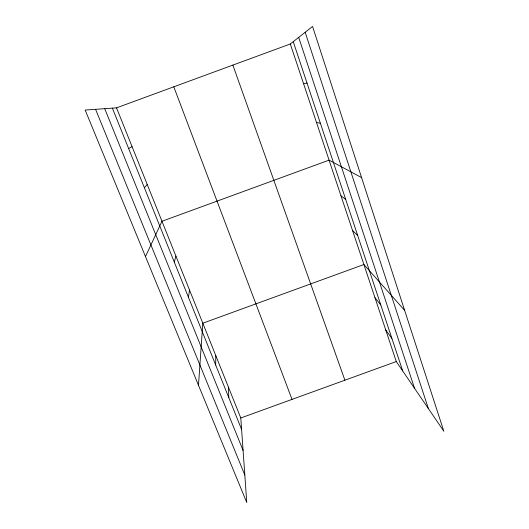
<?xml version="1.0" encoding="UTF-8"?>
<svg xmlns="http://www.w3.org/2000/svg" width="529" height="529" viewBox="0 0 529 529"><rect width="100%" height="100%" fill="white"/><g stroke="black" fill="none" stroke-linecap="round" stroke-linejoin="round"><path stroke-width="0.79" d="M215.68 365.023L215.772 355.554M198.487 385.277L202.812 323.206L363.906 264.52L404.625 310.338M188.436 297.278L189.534 290.064M174.286 262.086L175.926 256.096M145.482 256.539L161.973 221.267L329.078 160.142L361.571 177.572M144.404 187.775L147.221 184.462M290.315 43.986L312.566 26.45L443.838 431.254L396.281 361.552L290.315 43.986L116.532 107.856L85.162 110.052L246.772 502.55L240.788 417.983L116.532 107.856M128.613 148.517L132.078 146.672M240.788 417.983L396.281 361.552M303.58 83.741L307.018 83.053M316.494 122.444L320.395 123.303M340.974 195.803L345.715 199.479M352.579 230.584L357.703 235.544M374.955 297.642L380.787 304.969M385.74 329.977L391.896 338.401M95.57 109.324L244.828 475.088M104.722 108.683L243.089 450.463M112.386 108.147L241.601 429.475M173.796 86.816L292.028 399.382M232.879 65.1L344.895 380.199M293.258 41.672L402.741 371.021M298.693 37.387L414.544 388.319M305.18 32.276L428.391 408.613M228.429 387.135L228.799 397.643"/></g></svg>
